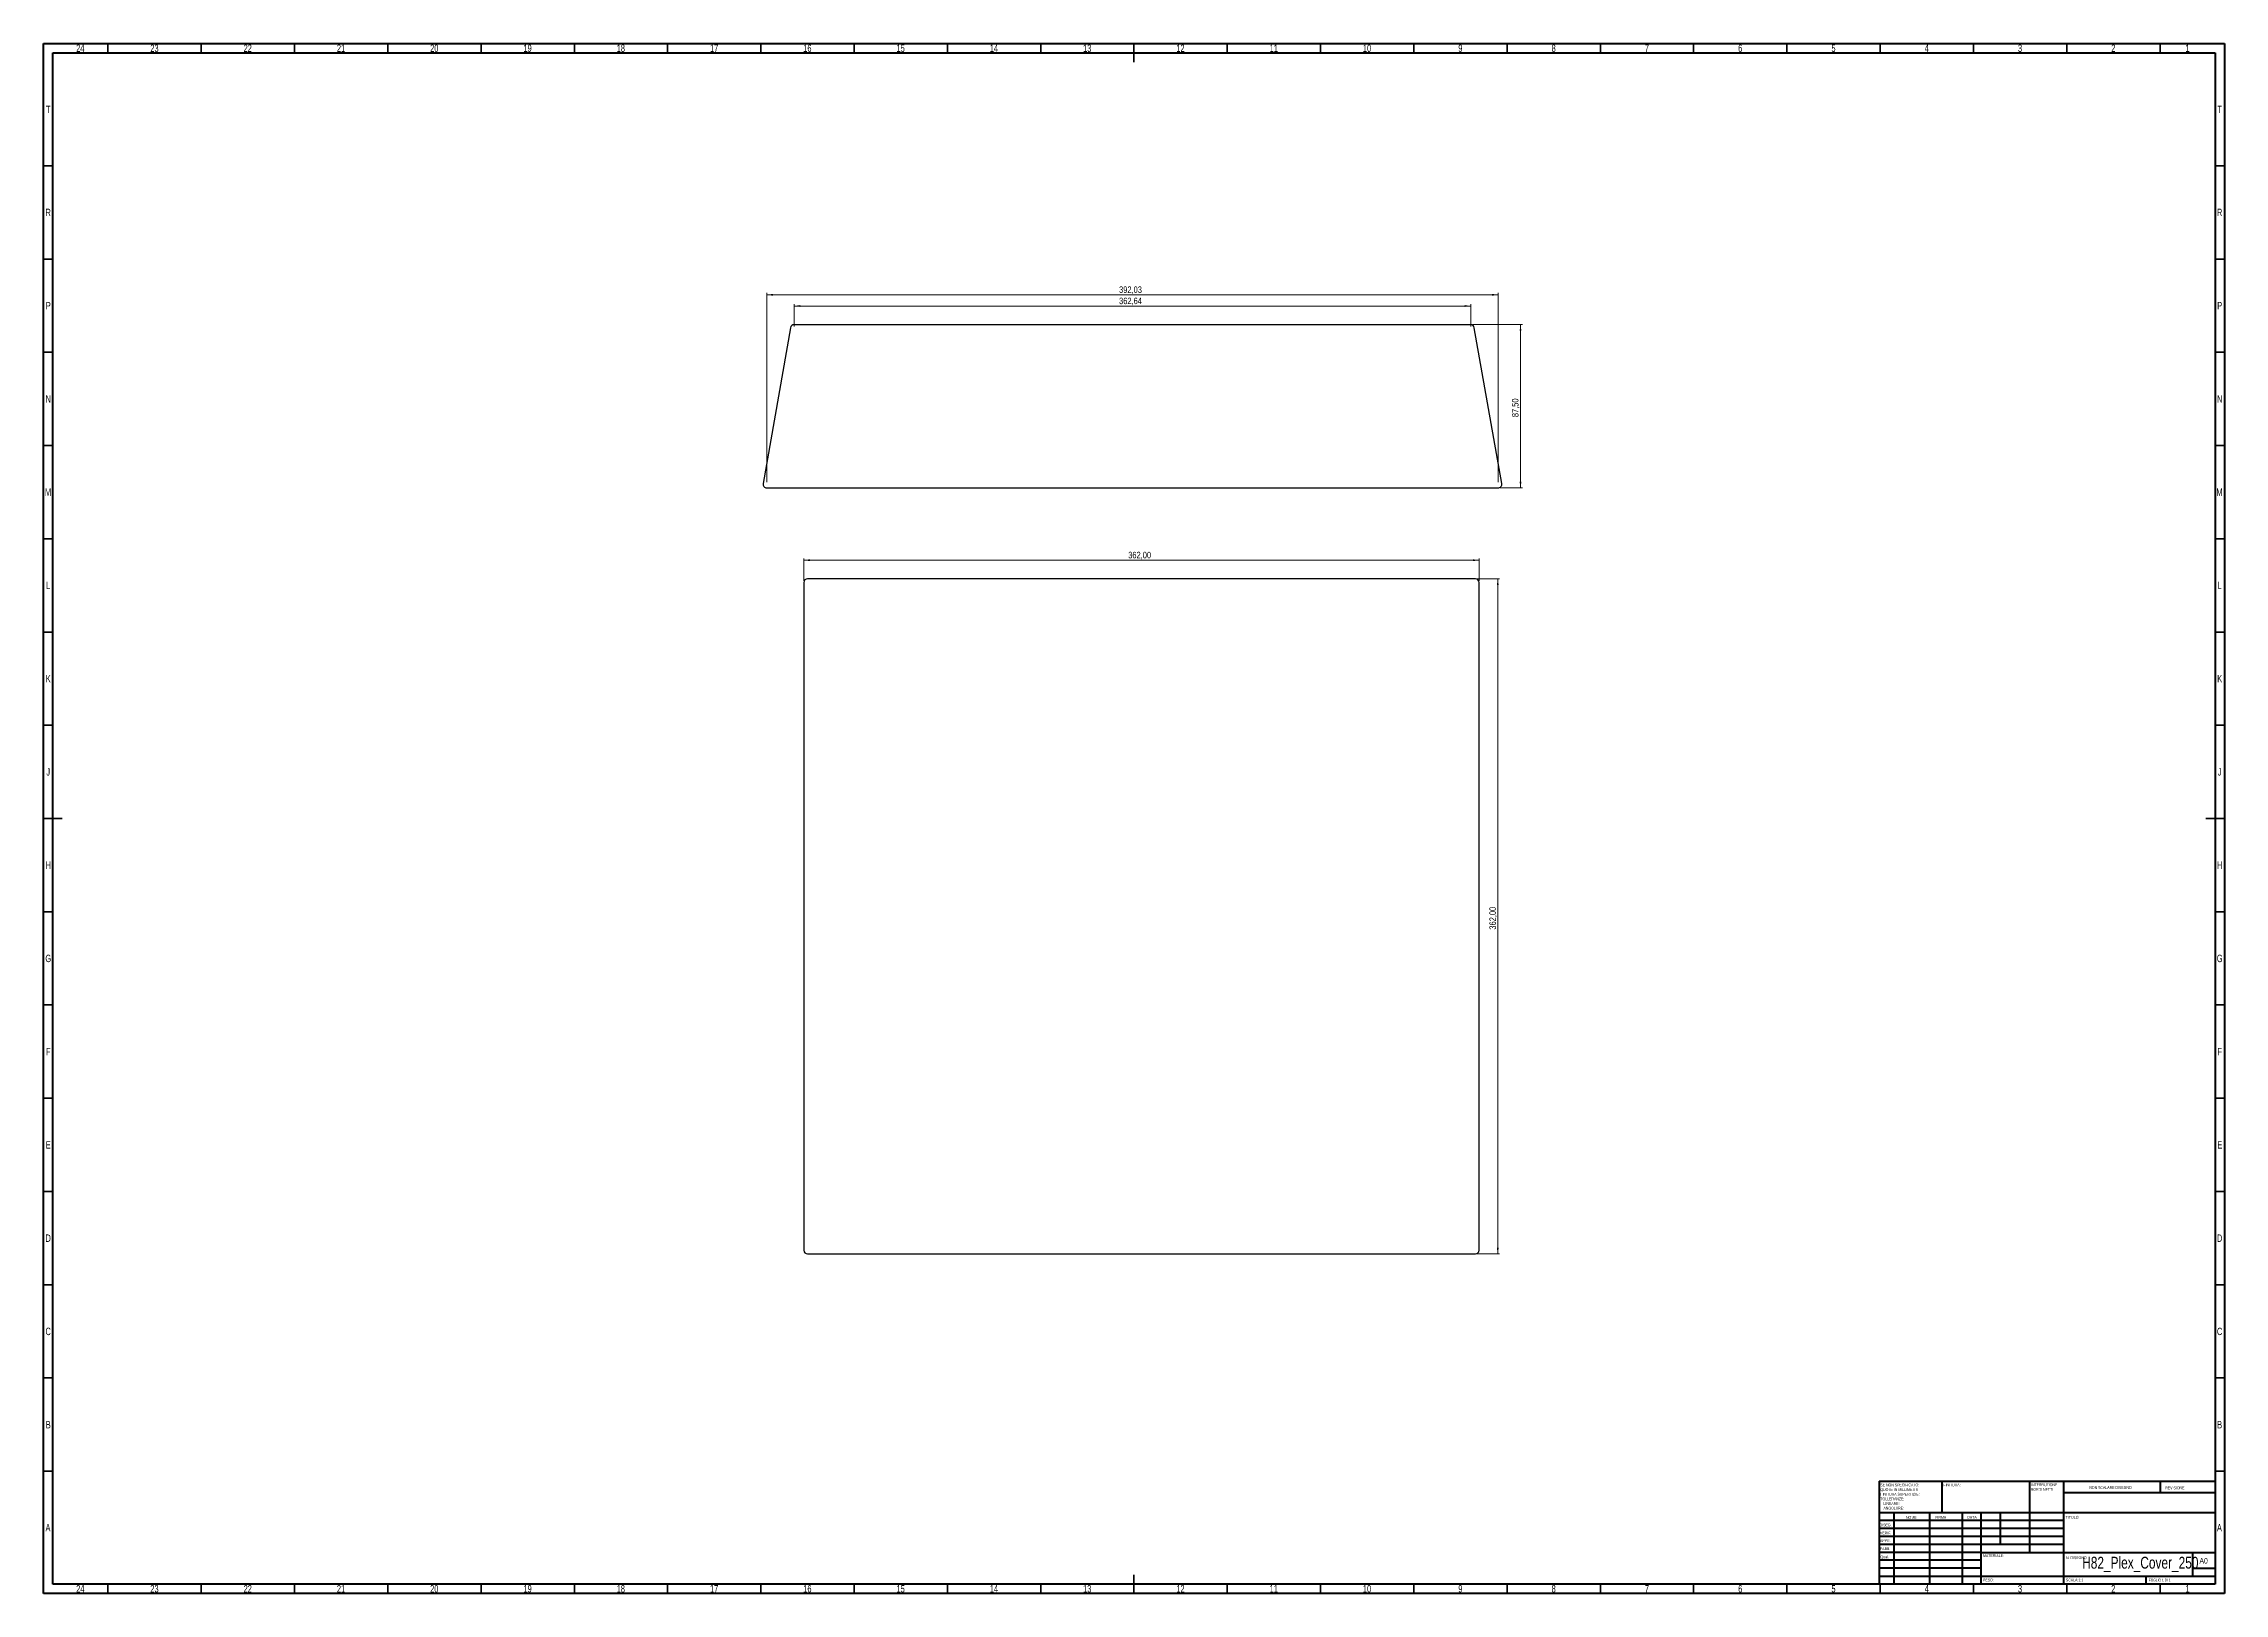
# Model space of a CAD drawing. Header units: millimetres. Extents: x 15 to 1184, y 5 to 836.
import ezdxf

# ---------------------------------------------------------------- set-up
doc = ezdxf.new("R2010")
doc.units = ezdxf.units.MM
doc.styles.add('SLDTEXTSTYLE0', font='TXT', dxfattribs={"width": 0.75})
doc.styles.add('SLDTEXTSTYLE1', font='TXT', dxfattribs={"width": 0.692308})
doc.dimstyles.new('SLDDIMSTYLE0', dxfattribs={"dimtxt": 3.5, "dimasz": 3.302, "dimexe": 0, "dimexo": 0.0625, "dimgap": 0.875, "dimtad": 1, "dimrnd": 1e-09, "dimzin": 12, "dimdsep": 46, "dimtxsty": 'SLDTEXTSTYLE0', "dimsah": 1, "dimcen": 0.09, "dimadec": 0, "dimazin": 3, "dimtfac": 1, "dimtofl": 0, "dimtmove": 0, "dimatfit": 3, "dimfxl": 1, "dimfrac": 2, "dimtolj": 1, "dimtzin": 12, "dimarcsym": 0})

# ---------------------------------------------------------------- blocks, each defined once
blk = doc.blocks.new('_D')
at = {"color": 7, "linetype": 'Continuous', "lineweight": 0}
for p, q in [((402.6, 600.8), (402.6, 702.3)), ((794.7, 600.8), (794.7, 702.3)), ((402.6, 701.3), (794.7, 701.3))]:
    blk.add_line(p, q, dxfattribs=at)
at = {"color": 7, "linetype": 'Continuous', "lineweight": 18}
for points in [[(402.6, 701.3), (405.9, 700.8), (405.9, 701.8)], [(794.7, 701.3), (791.4, 701.8), (791.4, 700.8)]]:
    blk.add_solid(points, dxfattribs=at)
at = {"color": 7, "linetype": 'Continuous', "lineweight": 18, "insert": (591.5, 705.8), "char_height": 3.5, "attachment_point": 1, "style": 'SLDTEXTSTYLE0'}
blk.add_mtext('392,03', dxfattribs=at)
blk = doc.blocks.new('_D_1')
at = {"color": 7, "linetype": 'Continuous', "lineweight": 0}
for p, q in [((417.3, 684.3), (417.3, 696.3)), ((780, 695.3), (417.3, 695.3)), ((780, 684.3), (780, 696.3))]:
    blk.add_line(p, q, dxfattribs=at)
at = {"color": 7, "linetype": 'Continuous', "lineweight": 18}
for points in [[(417.3, 695.3), (420.6, 694.8), (420.6, 695.8)], [(780, 695.3), (776.7, 695.8), (776.7, 694.8)]]:
    blk.add_solid(points, dxfattribs=at)
at = {"color": 7, "linetype": 'Continuous', "lineweight": 18, "insert": (591.5, 699.8), "char_height": 3.5, "attachment_point": 1, "style": 'SLDTEXTSTYLE0'}
blk.add_mtext('362,64', dxfattribs=at)
blk = doc.blocks.new('_D_2')
at = {"color": 7, "linetype": 'Continuous', "lineweight": 0}
for p, q in [((781, 685.3), (807.7, 685.3)), ((806.7, 685.3), (806.7, 597.8)), ((795.7, 597.8), (807.7, 597.8))]:
    blk.add_line(p, q, dxfattribs=at)
at = {"color": 7, "linetype": 'Continuous', "lineweight": 18}
for points in [[(806.7, 685.3), (806.2, 682), (807.2, 682)], [(806.7, 597.8), (807.2, 601.1), (806.2, 601.1)]]:
    blk.add_solid(points, dxfattribs=at)
at = {"color": 7, "linetype": 'Continuous', "lineweight": 18, "insert": (802.1, 635.7), "char_height": 3.5, "attachment_point": 1, "rotation": 90, "style": 'SLDTEXTSTYLE0'}
blk.add_mtext('87,50', dxfattribs=at)
blk = doc.blocks.new('_D_3')
at = {"color": 7, "linetype": 'Continuous', "lineweight": 0}
for p, q in [((783.5, 549), (795.5, 549)), ((794.5, 549), (794.5, 187)), ((783.5, 187), (795.5, 187))]:
    blk.add_line(p, q, dxfattribs=at)
at = {"color": 7, "linetype": 'Continuous', "lineweight": 18}
for points in [[(794.5, 549), (794, 545.7), (795, 545.7)], [(794.5, 187), (795, 190.3), (794, 190.3)]]:
    blk.add_solid(points, dxfattribs=at)
at = {"color": 7, "linetype": 'Continuous', "lineweight": 18, "insert": (790, 360.9), "char_height": 3.5, "attachment_point": 1, "rotation": 90, "style": 'SLDTEXTSTYLE0'}
blk.add_mtext('362,00', dxfattribs=at)
blk = doc.blocks.new('_D_4')
at = {"color": 7, "linetype": 'Continuous', "lineweight": 0}
for p, q in [((422.5, 548), (422.5, 560)), ((422.5, 559), (784.5, 559)), ((784.5, 548), (784.5, 560))]:
    blk.add_line(p, q, dxfattribs=at)
at = {"color": 7, "linetype": 'Continuous', "lineweight": 18}
for points in [[(422.5, 559), (425.8, 558.5), (425.8, 559.5)], [(784.5, 559), (781.2, 559.5), (781.2, 558.5)]]:
    blk.add_solid(points, dxfattribs=at)
at = {"color": 7, "linetype": 'Continuous', "lineweight": 18, "insert": (596.4, 563.5), "char_height": 3.5, "attachment_point": 1, "style": 'SLDTEXTSTYLE0'}
blk.add_mtext('362,00', dxfattribs=at)

msp = doc.modelspace()

# ---------------------------------------------------------------- linework, layer by layer
at = {"color": 7, "linetype": 'Continuous', "lineweight": 70}
for p, q in [((15, 5), (15, 836)), ((15, 836), (1184, 836)), ((20, 10), (20, 831)), ((20, 831), (1179, 831)), ((1179, 831), (1179, 10)), ((1184, 836), (1184, 5)), ((1184, 5), (15, 5)), ((1179, 10), (20, 10))]:
    msp.add_line(p, q, dxfattribs=at)
at = {"color": 7, "linetype": 'Continuous', "lineweight": 35}
for p, q in [((49.5, 831), (49.5, 836)), ((99.5, 831), (99.5, 836)), ((149.5, 831), (149.5, 836)), ((199.5, 831), (199.5, 836)), ((249.5, 831), (249.5, 836)), ((299.5, 831), (299.5, 836)), ((349.5, 831), (349.5, 836)), ((399.5, 831), (399.5, 836)), ((449.5, 831), (449.5, 836)), ((499.5, 831), (499.5, 836)), ((549.5, 831), (549.5, 836)), ((599.5, 836), (599.5, 826)), ((599.5, 831), (599.5, 836)), ((649.5, 831), (649.5, 836)), ((699.5, 831), (699.5, 836)), ((749.5, 831), (749.5, 836)), ((799.5, 831), (799.5, 836)), ((849.5, 831), (849.5, 836)), ((899.5, 831), (899.5, 836)), ((949.5, 831), (949.5, 836)), ((999.5, 831), (999.5, 836)), ((1049.5, 831), (1049.5, 836)), ((1099.5, 831), (1099.5, 836)), ((1149.5, 831), (1149.5, 836)), ((20, 770.5), (15, 770.5)), ((1179, 770.5), (1184, 770.5)), ((20, 720.5), (15, 720.5)), ((1179, 720.5), (1184, 720.5)), ((20, 670.5), (15, 670.5)), ((1179, 670.5), (1184, 670.5)), ((20, 620.5), (15, 620.5)), ((1179, 620.5), (1184, 620.5)), ((20, 570.5), (15, 570.5)), ((1179, 570.5), (1184, 570.5)), ((20, 520.5), (15, 520.5)), ((1179, 520.5), (1184, 520.5)), ((20, 470.5), (15, 470.5)), ((1179, 470.5), (1184, 470.5)), ((15, 420.5), (25, 420.5)), ((20, 420.5), (15, 420.5)), ((1184, 420.5), (1174, 420.5)), ((1179, 420.5), (1184, 420.5)), ((20, 370.5), (15, 370.5)), ((1179, 370.5), (1184, 370.5)), ((20, 320.5), (15, 320.5)), ((1179, 320.5), (1184, 320.5)), ((20, 270.5), (15, 270.5)), ((1179, 270.5), (1184, 270.5)), ((20, 220.5), (15, 220.5)), ((1179, 220.5), (1184, 220.5)), ((20, 170.5), (15, 170.5)), ((1179, 170.5), (1184, 170.5)), ((20, 120.5), (15, 120.5)), ((1179, 120.5), (1184, 120.5)), ((20, 70.5), (15, 70.5)), ((1179, 70.5), (1184, 70.5)), ((599.5, 5), (599.5, 15)), ((49.5, 10), (49.5, 5)), ((99.5, 10), (99.5, 5)), ((149.5, 10), (149.5, 5)), ((199.5, 10), (199.5, 5)), ((249.5, 10), (249.5, 5)), ((299.5, 10), (299.5, 5)), ((349.5, 10), (349.5, 5)), ((399.5, 10), (399.5, 5)), ((449.5, 10), (449.5, 5)), ((499.5, 10), (499.5, 5)), ((549.5, 10), (549.5, 5)), ((599.5, 10), (599.5, 5)), ((649.5, 10), (649.5, 5)), ((699.5, 10), (699.5, 5)), ((749.5, 10), (749.5, 5)), ((799.5, 10), (799.5, 5)), ((849.5, 10), (849.5, 5)), ((899.5, 10), (899.5, 5)), ((949.5, 10), (949.5, 5)), ((999.5, 10), (999.5, 5)), ((1049.5, 10), (1049.5, 5)), ((1099.5, 10), (1099.5, 5)), ((1149.5, 10), (1149.5, 5))]:
    msp.add_line(p, q, dxfattribs=at)
at = {"color": 7, "linetype": 'Continuous', "lineweight": 25}
for p, q in [((415.353, 683.613), (400.657, 600.113)), ((779.965, 685.266), (417.323, 685.266)), ((796.631, 600.113), (781.935, 683.613)), ((402.627, 597.766), (794.661, 597.766)), ((422.479, 547.009), (422.479, 189.009)), ((782.479, 549.009), (424.479, 549.009)), ((784.479, 189.009), (784.479, 547.009)), ((424.479, 187.009), (782.479, 187.009))]:
    msp.add_line(p, q, dxfattribs=at)
at = {"color": 7, "linetype": 'Continuous', "lineweight": 50}
for p, q in [((999, 65.25), (1179, 65.25)), ((999, 65.25), (999, 10)), ((1032.8, 48.25), (1032.8, 65.25)), ((1079.6, 65.25), (1079.6, 27)), ((1097.8, 65.25), (1097.8, 10)), ((1179, 58.875), (1097.8, 58.875)), ((1149.8, 58.875), (1149.8, 65.25)), ((1179, 48.25), (999, 48.25)), ((1006.8, 48.25), (1006.8, 10)), ((1025.991, 48.25), (1025.991, 10)), ((1043.399, 48.25), (1043.399, 10)), ((1053.6, 10), (1053.6, 48.25)), ((1064, 31.25), (1064, 48.25)), ((1097.8, 44), (999, 44)), ((1097.8, 39.75), (999, 39.75)), ((1097.8, 35.5), (999, 35.5)), ((1097.8, 31.25), (999, 31.25)), ((1053.6, 27), (999, 27)), ((1053.6, 27), (1179, 27)), ((1167.168, 14.25), (1167.168, 27)), ((1053.6, 22.75), (999, 22.75)), ((1053.6, 18.5), (999, 18.5)), ((999, 14.25), (1179, 14.25)), ((1142, 10), (1142, 14.25)), ((1179, 18.292), (1167.168, 18.292))]:
    msp.add_line(p, q, dxfattribs=at)
at = {"color": 7, "linetype": 'Continuous', "lineweight": 25}
for centre, start, end in [((417.323, 683.266), 90, 170.018171), ((779.965, 683.266), 9.981829, 90), ((402.627, 599.766), 170.018171, 270), ((794.661, 599.766), 270, 9.981829), ((424.479, 547.009), 90, 180), ((782.479, 547.009), 0, 90), ((424.479, 189.009), 180, 270), ((782.479, 189.009), 270, 0)]:
    msp.add_arc(centre, 2, start, end, dxfattribs=at)

# ---------------------------------------------------------------- texts
at = {"color": 7, "linetype": 'Continuous', "lineweight": 0}
for s, insert, char_height, attachment_point, style in [('24', (34.67, 835.505), 3.9688, 2, 'SLDTEXTSTYLE0'), ('23', (74.42, 835.505), 3.9688, 2, 'SLDTEXTSTYLE0'), ('22', (124.42, 835.505), 3.9688, 2, 'SLDTEXTSTYLE0'), ('21', (174.42, 835.505), 3.9688, 2, 'SLDTEXTSTYLE0'), ('20', (224.42, 835.505), 3.9688, 2, 'SLDTEXTSTYLE0'), ('19', (274.42, 835.505), 3.9688, 2, 'SLDTEXTSTYLE0'), ('18', (324.42, 835.505), 3.9688, 2, 'SLDTEXTSTYLE0'), ('17', (374.42, 835.505), 3.9688, 2, 'SLDTEXTSTYLE0'), ('16', (424.42, 835.505), 3.9688, 2, 'SLDTEXTSTYLE0'), ('15', (474.42, 835.505), 3.9688, 2, 'SLDTEXTSTYLE0'), ('14', (524.42, 835.505), 3.9688, 2, 'SLDTEXTSTYLE0'), ('13', (574.42, 835.505), 3.9688, 2, 'SLDTEXTSTYLE0'), ('12', (624.42, 835.505), 3.9688, 2, 'SLDTEXTSTYLE0'), ('11', (674.42, 835.505), 3.9688, 2, 'SLDTEXTSTYLE0'), ('10', (724.42, 835.505), 3.9688, 2, 'SLDTEXTSTYLE0'), ('9', (774.46, 835.505), 3.969, 2, 'SLDTEXTSTYLE0'), ('8', (824.46, 835.505), 3.969, 2, 'SLDTEXTSTYLE0'), ('7', (874.46, 835.505), 3.969, 2, 'SLDTEXTSTYLE0'), ('6', (924.46, 835.505), 3.969, 2, 'SLDTEXTSTYLE0'), ('5', (974.46, 835.505), 3.969, 2, 'SLDTEXTSTYLE0'), ('4', (1024.46, 835.505), 3.969, 2, 'SLDTEXTSTYLE0'), ('3', (1074.46, 835.505), 3.969, 2, 'SLDTEXTSTYLE0'), ('2', (1124.46, 835.505), 3.969, 2, 'SLDTEXTSTYLE0'), ('1', (1164.21, 835.505), 3.969, 2, 'SLDTEXTSTYLE0'), ('T', (17.488, 802.714), 3.969, 2, 'SLDTEXTSTYLE0'), ('T', (1181.488, 802.714), 3.969, 2, 'SLDTEXTSTYLE0'), ('R', (17.444, 747.464), 3.969, 2, 'SLDTEXTSTYLE0'), ('R', (1181.444, 747.464), 3.969, 2, 'SLDTEXTSTYLE0'), ('P', (17.485, 697.464), 3.969, 2, 'SLDTEXTSTYLE0'), ('P', (1181.485, 697.464), 3.969, 2, 'SLDTEXTSTYLE0'), ('N', (17.464, 647.464), 3.969, 2, 'SLDTEXTSTYLE0'), ('N', (1181.464, 647.464), 3.969, 2, 'SLDTEXTSTYLE0'), ('M', (17.362, 597.464), 3.969, 2, 'SLDTEXTSTYLE0'), ('M', (1181.362, 597.464), 3.969, 2, 'SLDTEXTSTYLE0'), ('L', (17.455, 547.464), 3.969, 2, 'SLDTEXTSTYLE0'), ('L', (1181.455, 547.464), 3.969, 2, 'SLDTEXTSTYLE0'), ('K', (17.489, 497.464), 3.969, 2, 'SLDTEXTSTYLE0'), ('K', (1181.489, 497.464), 3.969, 2, 'SLDTEXTSTYLE0'), ('J', (17.465, 447.464), 3.969, 2, 'SLDTEXTSTYLE0'), ('J', (1181.465, 447.464), 3.969, 2, 'SLDTEXTSTYLE0'), ('H', (17.49, 397.464), 3.969, 2, 'SLDTEXTSTYLE0'), ('H', (1181.49, 397.464), 3.969, 2, 'SLDTEXTSTYLE0'), ('G', (17.487, 347.464), 3.969, 2, 'SLDTEXTSTYLE0'), ('G', (1181.487, 347.464), 3.969, 2, 'SLDTEXTSTYLE0'), ('F', (17.458, 297.464), 3.969, 2, 'SLDTEXTSTYLE0'), ('F', (1181.458, 297.464), 3.969, 2, 'SLDTEXTSTYLE0'), ('E', (17.508, 247.464), 3.969, 2, 'SLDTEXTSTYLE0'), ('E', (1181.508, 247.464), 3.969, 2, 'SLDTEXTSTYLE0'), ('D', (17.453, 197.464), 3.969, 2, 'SLDTEXTSTYLE0'), ('D', (1181.453, 197.464), 3.969, 2, 'SLDTEXTSTYLE0'), ('C', (17.459, 147.464), 3.969, 2, 'SLDTEXTSTYLE0'), ('C', (1181.459, 147.464), 3.969, 2, 'SLDTEXTSTYLE0'), ('B', (17.471, 97.464), 3.969, 2, 'SLDTEXTSTYLE0'), ('B', (1181.471, 97.464), 3.969, 2, 'SLDTEXTSTYLE0'), ('SE NON SPECIFICATO:', (999.594, 63.921), 1.5, 1, 'SLDTEXTSTYLE0'), ('QUOTE IN MILLIMETRI', (999.594, 61.421), 1.5, 1, 'SLDTEXTSTYLE0'), ('FINITURA SUPERFICIE:', (999.594, 58.921), 1.5, 1, 'SLDTEXTSTYLE0'), ('FINITURA:', (1033.371, 63.919), 1.5, 1, 'SLDTEXTSTYLE0'), ('BORDI NETTI', (1080.309, 61.503), 1.5, 1, 'SLDTEXTSTYLE0'), ('INTERRUZIONE', (1080.309, 64.003), 1.5, 1, 'SLDTEXTSTYLE0'), ('NON SCALARE DISEGNO', (1111.615, 62.533), 1.5, 1, 'SLDTEXTSTYLE0'), ('REVISIONE', (1152.328, 62.335), 1.5, 1, 'SLDTEXTSTYLE0'), ('TOLLERANZE:', (999.594, 56.421), 1.5, 1, 'SLDTEXTSTYLE0'), ('ANGOLARE:', (1001.281, 51.421), 1.5, 1, 'SLDTEXTSTYLE0'), ('LINEARE:', (1001.281, 53.921), 1.5, 1, 'SLDTEXTSTYLE0'), ('A', (17.34, 42.214), 3.969, 2, 'SLDTEXTSTYLE0'), ('DISEG.', (999.212, 42.43), 1.5, 1, 'SLDTEXTSTYLE0'), ('VERIF.', (999.41, 38.154), 1.5, 1, 'SLDTEXTSTYLE0'), ('NOME', (1013.322, 46.501), 1.5, 1, 'SLDTEXTSTYLE0'), ('FIRMA', (1029.034, 46.562), 1.5, 1, 'SLDTEXTSTYLE0'), ('DATA', (1046.215, 46.576), 1.5, 1, 'SLDTEXTSTYLE0'), ('TITOLO:', (1098.956, 46.576), 1.5, 1, 'SLDTEXTSTYLE0'), ('A', (1181.34, 42.214), 3.969, 2, 'SLDTEXTSTYLE0'), ('APPR.', (999.402, 34.064), 1.5, 1, 'SLDTEXTSTYLE0'), ('FABB.', (999.455, 29.734), 1.5, 1, 'SLDTEXTSTYLE0'), ('Qual.', (999.669, 25.35), 1.5, 1, 'SLDTEXTSTYLE0'), ('MATERIALE:', (1054.646, 25.986), 1.5, 1, 'SLDTEXTSTYLE0'), ('N. DISEGNO', (1099.074, 24.869), 1.5, 1, 'SLDTEXTSTYLE0'), ('H82_Plex_Cover_250', (1138.936, 24.632), 6.35, 2, 'SLDTEXTSTYLE0'), ('A0', (1170.644, 23.922), 2.9104, 1, 'SLDTEXTSTYLE0'), ('PESO:', (1054.618, 12.949), 1.4986, 1, 'SLDTEXTSTYLE0'), ('SCALA:1:1', (1099.074, 12.9), 1.5, 1, 'SLDTEXTSTYLE0'), ('FOGLIO 1 DI 1', (1143.478, 12.9), 1.5, 1, 'SLDTEXTSTYLE1'), ('24', (34.67, 9.464), 3.9688, 2, 'SLDTEXTSTYLE0'), ('23', (74.42, 9.464), 3.9688, 2, 'SLDTEXTSTYLE0'), ('22', (124.42, 9.464), 3.9688, 2, 'SLDTEXTSTYLE0'), ('21', (174.42, 9.464), 3.9688, 2, 'SLDTEXTSTYLE0'), ('20', (224.42, 9.464), 3.9688, 2, 'SLDTEXTSTYLE0'), ('19', (274.42, 9.464), 3.9688, 2, 'SLDTEXTSTYLE0'), ('18', (324.42, 9.464), 3.9688, 2, 'SLDTEXTSTYLE0'), ('17', (374.42, 9.464), 3.9688, 2, 'SLDTEXTSTYLE0'), ('16', (424.42, 9.464), 3.9688, 2, 'SLDTEXTSTYLE0'), ('15', (474.42, 9.464), 3.9688, 2, 'SLDTEXTSTYLE0'), ('14', (524.42, 9.464), 3.9688, 2, 'SLDTEXTSTYLE0'), ('13', (574.42, 9.464), 3.9688, 2, 'SLDTEXTSTYLE0'), ('12', (624.42, 9.464), 3.9688, 2, 'SLDTEXTSTYLE0'), ('11', (674.42, 9.464), 3.9688, 2, 'SLDTEXTSTYLE0'), ('10', (724.42, 9.464), 3.9688, 2, 'SLDTEXTSTYLE0'), ('9', (774.46, 9.464), 3.969, 2, 'SLDTEXTSTYLE0'), ('8', (824.46, 9.464), 3.969, 2, 'SLDTEXTSTYLE0'), ('7', (874.46, 9.464), 3.969, 2, 'SLDTEXTSTYLE0'), ('6', (924.46, 9.464), 3.969, 2, 'SLDTEXTSTYLE0'), ('5', (974.46, 9.464), 3.969, 2, 'SLDTEXTSTYLE0'), ('4', (1024.46, 9.464), 3.969, 2, 'SLDTEXTSTYLE0'), ('3', (1074.46, 9.464), 3.969, 2, 'SLDTEXTSTYLE0'), ('2', (1124.46, 9.464), 3.969, 2, 'SLDTEXTSTYLE0'), ('1', (1164.21, 9.464), 3.969, 2, 'SLDTEXTSTYLE0')]:
    msp.add_mtext(s, dxfattribs=dict(at, insert=insert, char_height=char_height, attachment_point=attachment_point, style=style))

# ---------------------------------------------------------------- dimensions: what is measured, and where the dimension line sits
at = {"color": 7, "linetype": 'Continuous', "lineweight": 18}
for base, p1, p2, picture, middle in [((794.661, 701.266), (402.627, 599.766), (794.661, 599.766), '_D', (598.644, 701.266)), ((417.323, 695.266), (779.965, 683.266), (417.323, 683.266), '_D_1', (598.644, 695.266)), ((784.479, 559.009), (422.479, 547.009), (784.479, 547.009), '_D_4', (603.479, 559.009))]:
    dim = msp.add_linear_dim(base=base, p1=p1, p2=p2, dimstyle='SLDDIMSTYLE0', dxfattribs=at)
    dim.commit()
    dim.dimension.update_dxf_attribs({"geometry": picture, "text_midpoint": middle, "dimtype": 160})
for base, p1, p2, picture, middle in [((806.661, 597.766), (779.965, 685.266), (794.661, 597.766), '_D_2', (806.661, 641.516)), ((794.479, 187.009), (782.479, 549.009), (782.479, 187.009), '_D_3', (794.479, 368.009))]:
    dim = msp.add_linear_dim(base=base, p1=p1, p2=p2, angle=90, dimstyle='SLDDIMSTYLE0', dxfattribs=at)
    dim.commit()
    dim.dimension.update_dxf_attribs({"geometry": picture, "text_midpoint": middle, "dimtype": 160})

doc.saveas('drawing.dxf')
